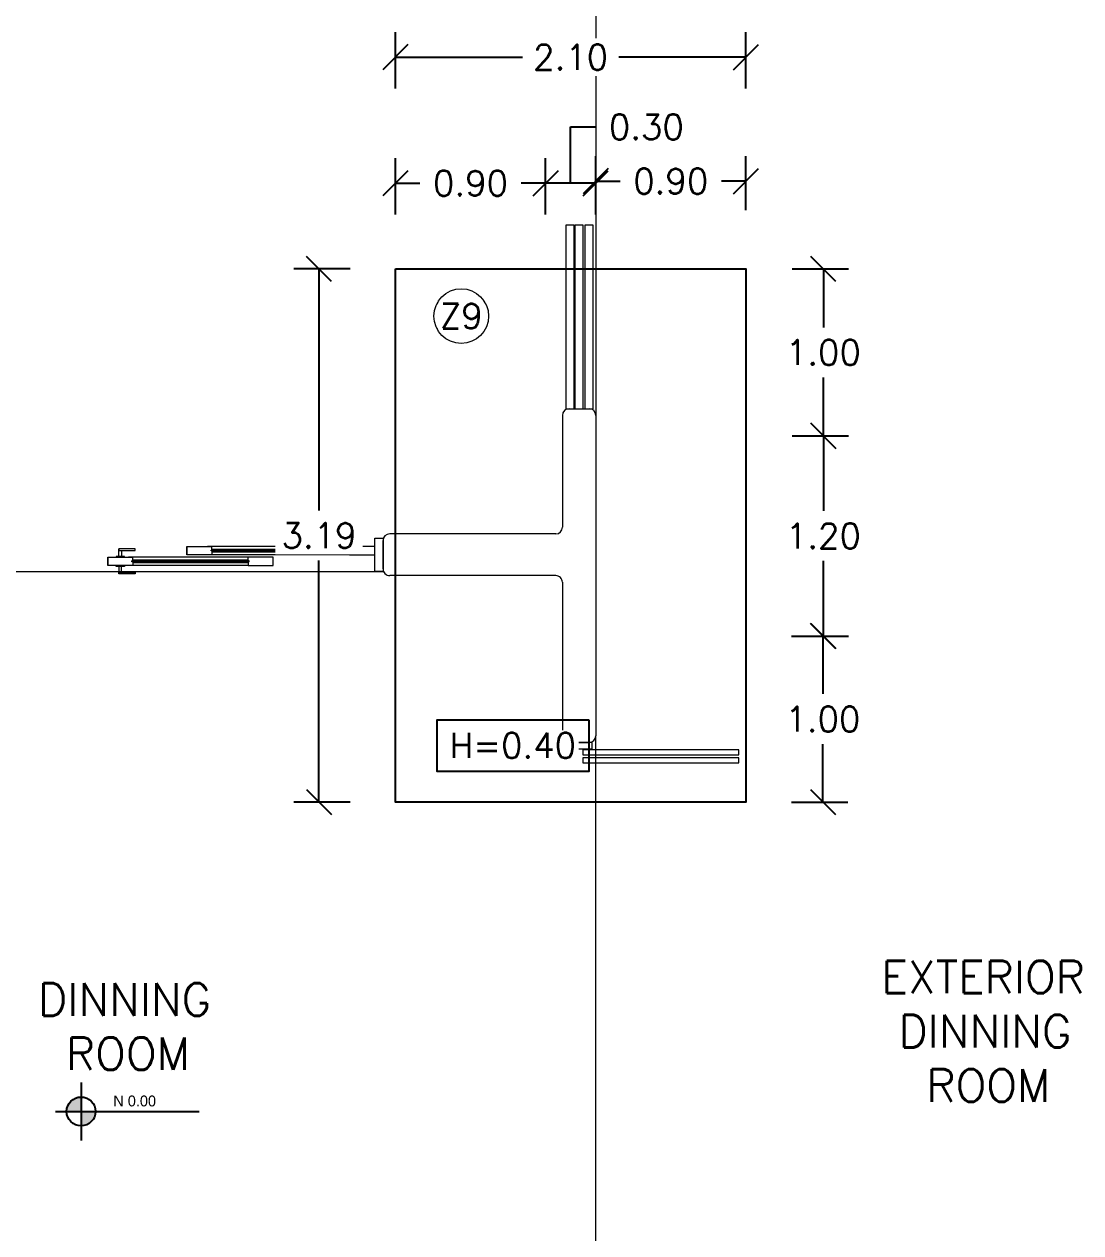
# Model space of a CAD drawing. Header units: metres. Extents: x -25 to 234, y -27 to 52.
# Drawn here: x 113.59 to 119.92, y 30.89 to 38.14 of the extents above; entities that cross this region are included whole.
import ezdxf

# ---------------------------------------------------------------- set-up
doc = ezdxf.new("R2010")
doc.units = ezdxf.units.M
doc.header["$LTSCALE"] = 0.1
doc.header["$MEASUREMENT"] = 0
doc.header["$PDMODE"] = 66
doc.linetypes.add('CONTINUA', pattern=[0])
for name, color, linetype, lineweight in [('0-S-GRID-IDEN', 1, 'Continuous', 9), ('A-DOOR', 251, 'Continuous', 5), ('A-WALL', 7, 'Continuous', 5), ('baños', 251, 'Continuous', 0), ('piscina', 131, 'Continuous', 0), ('piso', 253, 'Continuous', 0), ('SE-2', 251, 'Continuous', 9)]:
    doc.layers.add(name, color=color, linetype=linetype, lineweight=lineweight)
for name, color, linetype in [('001-DIMTEXTO', 4, 'Continuous'), ('DIMENSIONES', 7, 'Continuous'), ('DIMTEXTO', 4, 'Continuous'), ('TEXTOS', 4, 'Continuous'), ('ZAPATAS', 6, 'Continuous')]:
    doc.layers.add(name, color=color, linetype=linetype)
doc.styles.add('ESC100-2mm', font='arial.ttf', dxfattribs={"height": 0.15})
doc.styles.add('SMPLEX', font='simplex.shx')
doc.styles.get("Standard").update_dxf_attribs({"font": 'arial.ttf'})
doc.dimstyles.new('DIM-75', dxfattribs={"dimscale": 0.75, "dimtxt": 0.2, "dimasz": 0.2, "dimexe": 0.2, "dimexo": 0.2, "dimgap": 0.1, "dimtad": 0, "dimtih": 1, "dimtoh": 1, "dimzin": 0, "dimdsep": 46, "dimtxsty": 'SMPLEX', "dimblk1": 'OBLIQUE', "dimblk2": 'OBLIQUE', "dimsah": 1, "dimcen": 0.2, "dimclrd": 4, "dimclre": 4, "dimclrt": 4, "dimadec": 0, "dimazin": 0, "dimtfac": 1, "dimtmove": 1, "dimatfit": 3, "dimldrblk": 'OPEN30', "dimfxl": 0.25, "dimfxlon": 1, "dimtfill": 1, "dimtolj": 1, "dimtzin": 0, "dimarcsym": 0})

# ---------------------------------------------------------------- blocks, each defined once
blk = doc.blocks.new('A$C19a6c55b')
at = {"layer": 'A-DOOR'}
for points in [[(0, 3.5625), (0.1554, 3.5625), (0.1554, 3.6), (0, 3.6)], [(0.1005, 3.5251), (1.0357, 3.5251), (1.0357, 3.5554), (0.1005, 3.5554)], [(0.1005, 3.4774), (1.0357, 3.4774), (1.0357, 3.5077), (0.1005, 3.5077)], [(0.1005, 0.1226), (1.0357, 0.1226), (1.0357, 0.0923), (0.1005, 0.0923)], [(0.1005, 0.0749), (1.0357, 0.0749), (1.0357, 0.0446), (0.1005, 0.0446)], [(0, 0.0375), (0.1554, 0.0375), (0.1554, 0), (0, 0)]]:
    blk.add_lwpolyline(points, close=True, dxfattribs=at)
blk = doc.blocks.new('PL BASE 1N NASAS 09')
at = {"layer": 'TEXTOS', "transparency": 33554534}
h = blk.add_hatch(color=256, dxfattribs=at)
h.dxf.hatch_style = 1
h.paths.add_polyline_path([(-96.4656, -52.5743, 0.414214), (-96.5521, -52.6608), (-96.4656, -52.6608)])
h.paths.add_polyline_path([(-96.379, -52.6608), (-96.4656, -52.6608), (-96.4656, -52.7473, 0.414214)])
at = {"layer": 'A-DOOR'}
for p, q in [((-96.2386, -49.3344), (-96.2386, -49.2897)), ((-96.2386, -49.3344), (-96.2386, -49.2897)), ((-96.2236, -49.2993), (-96.2236, -49.3344)), ((-96.2236, -49.2993), (-96.2236, -49.3344)), ((-95.8311, -49.2748), (-95.8311, -49.3248)), ((-95.8311, -49.2748), (-95.6811, -49.2748)), ((-95.8311, -49.3248), (-95.8311, -49.2748)), ((-95.8311, -49.2748), (-95.8311, -49.3248)), ((-95.8311, -49.2748), (-95.6811, -49.2748)), ((-95.8311, -49.3248), (-95.8311, -49.2748)), ((-94.8561, -49.2748), (-95.7072, -49.2748)), ((-94.8561, -49.2748), (-95.7072, -49.2748)), ((-94.8511, -49.2973), (-95.6861, -49.2973)), ((-95.6861, -49.3023), (-95.6861, -49.2973)), ((-94.8511, -49.2973), (-95.6861, -49.2973)), ((-95.6861, -49.3023), (-95.6861, -49.2973)), ((-94.8511, -49.3023), (-95.6861, -49.3023)), ((-94.8511, -49.3023), (-95.6861, -49.3023)), ((-95.6811, -49.2973), (-95.6811, -49.2748)), ((-95.6811, -49.2973), (-95.6811, -49.2748)), ((-95.6761, -49.2925), (-95.6811, -49.2925)), ((-95.6761, -49.2925), (-95.6811, -49.2925)), ((-95.6811, -49.3023), (-95.6811, -49.3248)), ((-95.6811, -49.3023), (-95.6811, -49.3248)), ((-95.6761, -49.3071), (-95.6811, -49.3071)), ((-95.6761, -49.3071), (-95.6811, -49.3071)), ((-94.8611, -49.2925), (-95.6761, -49.2925)), ((-95.6761, -49.2925), (-95.6761, -49.2973)), ((-94.8611, -49.2925), (-95.6761, -49.2925)), ((-95.6761, -49.2925), (-95.6761, -49.2973)), ((-95.6761, -49.3071), (-95.6761, -49.3023)), ((-95.6761, -49.3071), (-95.6761, -49.3023)), ((-95.6761, -49.3071), (-94.8611, -49.3071)), ((-95.6761, -49.3071), (-94.8611, -49.3071)), ((-94.8611, -49.2925), (-94.8561, -49.2925)), ((-94.8611, -49.2925), (-94.8611, -49.2973)), ((-94.8611, -49.2925), (-94.8561, -49.2925)), ((-94.8611, -49.2925), (-94.8611, -49.2973)), ((-94.8611, -49.3071), (-94.8611, -49.3023)), ((-94.8611, -49.3071), (-94.8611, -49.3023)), ((-94.8611, -49.3071), (-94.8561, -49.3071)), ((-94.8611, -49.3071), (-94.8561, -49.3071)), ((-94.8561, -49.2973), (-94.8561, -49.2748)), ((-94.7061, -49.2748), (-94.8561, -49.2748)), ((-94.8561, -49.2973), (-94.8561, -49.2748)), ((-94.7061, -49.2748), (-94.8561, -49.2748)), ((-94.8561, -49.3023), (-94.8561, -49.3248)), ((-94.8561, -49.3023), (-94.8561, -49.3248)), ((-94.8511, -49.3023), (-94.8511, -49.2973)), ((-94.8511, -49.3023), (-94.8511, -49.2973)), ((-94.7061, -49.3248), (-94.7061, -49.2748)), ((-94.7061, -49.3248), (-94.7061, -49.2748)), ((-96.3061, -49.3394), (-96.3061, -49.3894)), ((-96.3061, -49.3394), (-96.1561, -49.3394)), ((-96.3061, -49.3894), (-96.3061, -49.3394)), ((-96.3061, -49.3394), (-96.3061, -49.3894)), ((-96.3061, -49.3394), (-96.1561, -49.3394)), ((-96.3061, -49.3894), (-96.3061, -49.3394)), ((-96.1561, -49.3894), (-96.3061, -49.3894)), ((-96.1561, -49.3894), (-96.3061, -49.3894)), ((-96.2386, -49.3944), (-96.2386, -49.4391)), ((-96.2386, -49.3944), (-96.2386, -49.4391)), ((-96.2236, -49.4295), (-96.2236, -49.3944)), ((-96.2236, -49.4295), (-96.2236, -49.3944)), ((-95.4637, -49.3394), (-96.1822, -49.3394)), ((-95.4637, -49.3394), (-96.1822, -49.3394)), ((-95.4637, -49.3894), (-96.1822, -49.3894)), ((-95.4637, -49.3894), (-96.1822, -49.3894)), ((-95.4587, -49.3619), (-96.1611, -49.3619)), ((-96.1611, -49.3669), (-96.1611, -49.3619)), ((-95.4587, -49.3619), (-96.1611, -49.3619)), ((-96.1611, -49.3669), (-96.1611, -49.3619)), ((-95.4587, -49.3669), (-96.1611, -49.3669)), ((-95.4587, -49.3669), (-96.1611, -49.3669)), ((-96.1561, -49.3619), (-96.1561, -49.3394)), ((-96.1561, -49.3619), (-96.1561, -49.3394)), ((-96.1511, -49.3571), (-96.1561, -49.3571)), ((-96.1511, -49.3571), (-96.1561, -49.3571)), ((-96.1561, -49.3669), (-96.1561, -49.3894)), ((-96.1561, -49.3669), (-96.1561, -49.3894)), ((-96.1511, -49.3717), (-96.1561, -49.3717)), ((-96.1511, -49.3717), (-96.1561, -49.3717)), ((-95.4687, -49.3571), (-96.1511, -49.3571)), ((-96.1511, -49.3571), (-96.1511, -49.3619)), ((-95.4687, -49.3571), (-96.1511, -49.3571)), ((-96.1511, -49.3571), (-96.1511, -49.3619)), ((-96.1511, -49.3717), (-96.1511, -49.3669)), ((-96.1511, -49.3717), (-96.1511, -49.3669)), ((-96.1511, -49.3717), (-95.4687, -49.3717)), ((-96.1511, -49.3717), (-95.4687, -49.3717)), ((-95.6811, -49.3248), (-95.8311, -49.3248)), ((-95.6811, -49.3248), (-95.8311, -49.3248)), ((-94.8561, -49.3248), (-95.7072, -49.3248)), ((-94.8561, -49.3248), (-95.7072, -49.3248)), ((-95.4687, -49.3571), (-95.4637, -49.3571)), ((-95.4687, -49.3571), (-95.4687, -49.3619)), ((-95.4687, -49.3571), (-95.4637, -49.3571)), ((-95.4687, -49.3571), (-95.4687, -49.3619)), ((-95.4687, -49.3717), (-95.4687, -49.3669)), ((-95.4687, -49.3717), (-95.4687, -49.3669)), ((-95.4687, -49.3717), (-95.4637, -49.3717)), ((-95.4687, -49.3717), (-95.4637, -49.3717)), ((-95.4637, -49.3619), (-95.4637, -49.3394)), ((-95.3137, -49.3394), (-95.4637, -49.3394)), ((-95.4637, -49.3619), (-95.4637, -49.3394)), ((-95.3137, -49.3394), (-95.4637, -49.3394)), ((-95.4637, -49.3669), (-95.4637, -49.3894)), ((-95.4637, -49.3669), (-95.4637, -49.3894)), ((-95.4637, -49.3894), (-95.3137, -49.3894)), ((-95.4637, -49.3894), (-95.3137, -49.3894)), ((-95.4587, -49.3669), (-95.4587, -49.3619)), ((-95.4587, -49.3669), (-95.4587, -49.3619)), ((-95.3137, -49.3894), (-95.3137, -49.3394)), ((-95.3137, -49.3894), (-95.3137, -49.3394)), ((-94.8561, -49.3248), (-94.7061, -49.3248)), ((-94.8561, -49.3248), (-94.7061, -49.3248))]:
    blk.add_line(p, q, dxfattribs=at)
for points in [[(-93.5608, -48.4497), (-93.5108, -48.4497), (-93.5108, -47.3497), (-93.5608, -47.3497)], [(-93.5058, -48.4497), (-93.4558, -48.4497), (-93.4558, -47.3497), (-93.5058, -47.3497)], [(-93.4477, -48.4497), (-93.3977, -48.4497), (-93.3977, -47.3497), (-93.4477, -47.3497)], [(-94.7061, -49.2248), (-94.6561, -49.2248), (-94.6561, -49.4248), (-94.7061, -49.4248)], [(-94.7061, -49.2248), (-94.6561, -49.2248), (-94.6561, -49.4248), (-94.7061, -49.4248)]]:
    blk.add_lwpolyline(points, close=True, dxfattribs=at)
at = {"layer": 'A-DOOR', "color": 7}
for points in [[(-96.2386, -49.2897), (-96.2386, -49.2993), (-96.1413, -49.2993), (-96.1413, -49.2897)], [(-96.2386, -49.2897), (-96.2386, -49.2993), (-96.1413, -49.2993), (-96.1413, -49.2897)], [(-96.2558, -49.3394), (-96.2063, -49.3394), (-96.2063, -49.3344), (-96.2558, -49.3344)], [(-96.2558, -49.3394), (-96.2063, -49.3394), (-96.2063, -49.3344), (-96.2558, -49.3344)], [(-96.2558, -49.3894), (-96.2063, -49.3894), (-96.2063, -49.3944), (-96.2558, -49.3944)], [(-96.2558, -49.3894), (-96.2063, -49.3894), (-96.2063, -49.3944), (-96.2558, -49.3944)], [(-96.2386, -49.4391), (-96.2386, -49.4295), (-96.1413, -49.4295), (-96.1413, -49.4391)], [(-96.2386, -49.4391), (-96.2386, -49.4295), (-96.1413, -49.4295), (-96.1413, -49.4391)]]:
    blk.add_lwpolyline(points, close=True, dxfattribs=at)
at = {"layer": 'A-WALL', "transparency": 33554684}
for p, q in [((-93.5411, -48.4497), (-93.4211, -48.4497)), ((-93.5111, -48.4497), (-93.4511, -48.4497))]:
    blk.add_line(p, q, dxfattribs=at)
at = {"layer": 'A-WALL'}
for p, q in [((-93.5811, -48.4897), (-93.5811, -49.1597)), ((-93.3811, -48.4897), (-93.3811, -49.1997)), ((-94.6561, -49.4098), (-94.6561, -49.2398)), ((-93.6211, -49.1997), (-94.6161, -49.1998)), ((-93.3811, -49.1997), (-93.3811, -50.4098)), ((-93.6211, -49.4497), (-94.6161, -49.4498)), ((-93.5811, -49.4897), (-93.5811, -50.4098)), ((-93.5411, -50.4498), (-93.4211, -50.4498))]:
    blk.add_line(p, q, dxfattribs=at)
for centre, start, end in [((-93.5411, -48.4897), 90, 180), ((-93.4211, -48.4897), 0, 90), ((-93.6211, -49.1597), 270.00476, 0), ((-94.6161, -49.2398), 90.00476, 180), ((-94.6161, -49.4098), 180, 270.00476), ((-93.6211, -49.4897), 360, 90.00476), ((-93.5411, -50.4098), 180, 270), ((-93.4211, -50.4098), 270, 0)]:
    blk.add_arc(centre, 0.04, start, end, dxfattribs=at)
at = {"layer": 'piscina', "const_width": 0.004}
for points in [[(-94.8511, -49.2998), (-95.6861, -49.2998)], [(-94.8511, -49.2998), (-95.6861, -49.2998)], [(-95.4587, -49.3644), (-96.1611, -49.3644)], [(-95.4587, -49.3644), (-96.1611, -49.3644)]]:
    blk.add_lwpolyline(points, dxfattribs=at)
at = {"layer": 'piso'}
for p, q in [((-93.3811, -42.0097), (-93.3811, -48.4897)), ((-98.6561, -49.4248), (-94.6561, -49.4248)), ((-98.6561, -49.4248), (-94.6561, -49.4248))]:
    blk.add_line(p, q, dxfattribs=at)
at = {"layer": 'piso', "transparency": 33554687}
blk.add_line((-93.3815, -54.0898), (-93.3811, -50.4098), dxfattribs=at)
at = {"layer": 'TEXTOS'}
for p, q in [((-96.4656, -52.4868), (-96.4656, -52.8348)), ((-96.6194, -52.6608), (-95.7585, -52.6608))]:
    blk.add_line(p, q, dxfattribs=at)
blk.add_circle((-96.4656, -52.6608), 0.0865, dxfattribs=at)
at = {"layer": 'SE-2'}
blk.add_blockref('A$C19a6c55b', (-93.5588, -54.0498), dxfattribs=at)
at = {"layer": 'TEXTOS', "char_height": 0.195, "width": 3.404877, "attachment_point": 7}
for s, insert in [('\\pi1.05708;{\\Fromans|c0;EXTERIOR\\P\\pi1.15922;DINNING \\P\\pi1.32637;ROOM}', (-92.7265, -52.6024)), ('\\pi1.15922;{\\Fromans|c0;DINNING \\P\\pi1.32637;ROOM}', (-97.8831, -52.412))]:
    blk.add_mtext(s, dxfattribs=dict(at, insert=insert))
at = {"layer": 'TEXTOS', "insert": (-96.2726, -52.5654), "char_height": 0.065, "attachment_point": 1, "style": 'ESC100-2mm'}
blk.add_mtext_dynamic_manual_height_columns('{\\Ftxt|c0;N 0.00}', width=2.216942, gutter_width=0.5, heights=[0], dxfattribs=at)
blk = doc.blocks.new('_Oblique')
at = {"color": 0, "linetype": 'ByBlock', "lineweight": -2}
blk.add_line((-0.5, -0.5), (0.5, 0.5), dxfattribs=at)
blk = doc.blocks.new('*D1038')
at = {"layer": 'Defpoints', "color": 0, "linetype": 'CONTINUA', "transparency": 16777216}
for p in [(120.3409, -14.3704), (120.7991, -14.3704), (120.7991, -17.565)]:
    blk.add_point(p, dxfattribs=at)
at = {"layer": 'DIMENSIONES', "color": 4, "linetype": 'CONTINUA', "lineweight": -2, "transparency": 16777216}
for p, q in [((120.5284, -14.3704), (120.1909, -14.3704)), ((120.3409, -14.3704), (120.3409, -15.8177)), ((120.3409, -17.565), (120.3409, -16.1177)), ((120.5284, -17.565), (120.1909, -17.565))]:
    blk.add_line(p, q, dxfattribs=at)
at = {"layer": 'DIMENSIONES', "color": 4, "linetype": 'CONTINUA', "lineweight": -2, "transparency": 16777216, "xscale": 0.15, "yscale": 0.15, "zscale": 0.15}
for p, rotation in [((120.3409, -14.3704), 90), ((120.3409, -17.565), 270)]:
    blk.add_blockref('_Oblique', p, dxfattribs=dict(at, rotation=rotation))
at = {"layer": 'DIMENSIONES', "color": 4, "linetype": 'CONTINUA', "transparency": 16777216, "insert": (120.3409, -15.9677), "char_height": 0.15, "attachment_point": 5, "style": 'SMPLEX', "bg_fill": 3, "box_fill_scale": 1.25, "bg_fill_color": 256, "bg_fill_true_color": 13158600, "bg_fill_transparency": 0}
blk.add_mtext('\\A1;3.19', dxfattribs=at)
blk = doc.blocks.new('_Open30')
at = {"layer": 'DIMTEXTO', "color": 0, "lineweight": -2}
for p, q in [((-1, 0.268), (0, 0)), ((0, 0), (-1, -0.268)), ((0, 0), (-1, 0))]:
    blk.add_line(p, q, dxfattribs=at)
blk = doc.blocks.new('*D1039')
at = {"layer": 'Defpoints', "color": 0, "linetype": 'CONTINUA', "transparency": 16777216}
for p in [(122.8991, -13.1014), (120.7991, -13.8644), (122.8991, -13.8644)]:
    blk.add_point(p, dxfattribs=at)
at = {"layer": 'DIMENSIONES', "color": 4, "linetype": 'CONTINUA', "lineweight": -2, "transparency": 16777216}
for p, q in [((120.7991, -13.2889), (120.7991, -12.9514)), ((122.8991, -13.2889), (122.8991, -12.9514)), ((120.7991, -13.1014), (121.5598, -13.1014)), ((122.8991, -13.1014), (122.1384, -13.1014))]:
    blk.add_line(p, q, dxfattribs=at)
at = {"layer": 'DIMENSIONES', "color": 4, "linetype": 'CONTINUA', "lineweight": -2, "transparency": 16777216, "xscale": 0.15, "yscale": 0.15, "zscale": 0.15, "rotation": 180}
blk.add_blockref('_Oblique', (120.7991, -13.1014), dxfattribs=at)
at = {"layer": 'DIMENSIONES', "color": 4, "linetype": 'CONTINUA', "lineweight": -2, "transparency": 16777216, "xscale": 0.15, "yscale": 0.15, "zscale": 0.15}
blk.add_blockref('_Oblique', (122.8991, -13.1014), dxfattribs=at)
at = {"layer": 'DIMENSIONES', "color": 4, "linetype": 'CONTINUA', "transparency": 16777216, "insert": (121.8491, -13.1014), "char_height": 0.15, "attachment_point": 5, "style": 'SMPLEX', "bg_fill": 3, "box_fill_scale": 1.25, "bg_fill_color": 256, "bg_fill_true_color": 13158600, "bg_fill_transparency": 0}
blk.add_mtext('\\A1;2.10', dxfattribs=at)
blk = doc.blocks.new('*D1058')
at = {"layer": 'Defpoints', "color": 0, "linetype": 'CONTINUA', "transparency": 16777216}
for p in [(121.9991, -15.3704), (123.3637, -15.3704), (121.9991, -16.57)]:
    blk.add_point(p, dxfattribs=at)
at = {"layer": 'DIMENSIONES', "color": 4, "linetype": 'CONTINUA', "lineweight": -2, "transparency": 16777216}
for p, q in [((123.1762, -15.3704), (123.5137, -15.3704)), ((123.3637, -15.3704), (123.3637, -15.8202)), ((123.3637, -16.57), (123.3637, -16.1202)), ((123.1762, -16.57), (123.5137, -16.57))]:
    blk.add_line(p, q, dxfattribs=at)
at = {"layer": 'DIMENSIONES', "color": 4, "linetype": 'CONTINUA', "lineweight": -2, "transparency": 16777216, "xscale": 0.15, "yscale": 0.15, "zscale": 0.15}
for p, rotation in [((123.3637, -15.3704), 90), ((123.3637, -16.57), 270)]:
    blk.add_blockref('_Oblique', p, dxfattribs=dict(at, rotation=rotation))
at = {"layer": 'DIMENSIONES', "color": 4, "linetype": 'CONTINUA', "transparency": 16777216, "insert": (123.3637, -15.9702), "char_height": 0.15, "attachment_point": 5, "style": 'SMPLEX', "bg_fill": 3, "box_fill_scale": 1.25, "bg_fill_color": 256, "bg_fill_true_color": 13158600, "bg_fill_transparency": 0}
blk.add_mtext('\\A1;1.20', dxfattribs=at)
blk = doc.blocks.new('*D1061')
at = {"layer": 'Defpoints', "color": 0, "linetype": 'CONTINUA', "transparency": 16777216}
for p in [(122.0241, -14.3704), (123.3637, -14.3704), (121.9991, -15.3704)]:
    blk.add_point(p, dxfattribs=at)
at = {"layer": 'DIMENSIONES', "color": 4, "linetype": 'CONTINUA', "lineweight": -2, "transparency": 16777216}
for p, q in [((123.1762, -14.3704), (123.5137, -14.3704)), ((123.3637, -14.3704), (123.3637, -14.7204)), ((123.3637, -15.3704), (123.3637, -15.0204)), ((123.1762, -15.3704), (123.5137, -15.3704))]:
    blk.add_line(p, q, dxfattribs=at)
at = {"layer": 'DIMENSIONES', "color": 4, "linetype": 'CONTINUA', "lineweight": -2, "transparency": 16777216, "xscale": 0.15, "yscale": 0.15, "zscale": 0.15}
for p, rotation in [((123.3637, -14.3704), 90), ((123.3637, -15.3704), 270)]:
    blk.add_blockref('_Oblique', p, dxfattribs=dict(at, rotation=rotation))
at = {"layer": 'DIMENSIONES', "color": 4, "linetype": 'CONTINUA', "transparency": 16777216, "insert": (123.3637, -14.8704), "char_height": 0.15, "attachment_point": 5, "style": 'SMPLEX', "bg_fill": 3, "box_fill_scale": 1.25, "bg_fill_color": 256, "bg_fill_true_color": 13158600, "bg_fill_transparency": 0}
blk.add_mtext('\\A1;1.00', dxfattribs=at)
blk = doc.blocks.new('*D1062')
at = {"layer": 'Defpoints', "color": 0, "linetype": 'CONTINUA', "transparency": 16777216}
for p in [(121.9991, -16.57), (121.9771, -17.565), (123.3606, -17.565)]:
    blk.add_point(p, dxfattribs=at)
at = {"layer": 'DIMENSIONES', "color": 4, "linetype": 'CONTINUA', "lineweight": -2, "transparency": 16777216}
for p, q in [((123.1731, -16.57), (123.5106, -16.57)), ((123.3606, -16.57), (123.3606, -16.9175)), ((123.3606, -17.565), (123.3606, -17.2175)), ((123.1731, -17.565), (123.5106, -17.565))]:
    blk.add_line(p, q, dxfattribs=at)
at = {"layer": 'DIMENSIONES', "color": 4, "linetype": 'CONTINUA', "lineweight": -2, "transparency": 16777216, "xscale": 0.15, "yscale": 0.15, "zscale": 0.15}
for p, rotation in [((123.3606, -16.57), 90), ((123.3606, -17.565), 270)]:
    blk.add_blockref('_Oblique', p, dxfattribs=dict(at, rotation=rotation))
at = {"layer": 'DIMENSIONES', "color": 4, "linetype": 'CONTINUA', "transparency": 16777216, "insert": (123.3606, -17.0675), "char_height": 0.15, "attachment_point": 5, "style": 'SMPLEX', "bg_fill": 3, "box_fill_scale": 1.25, "bg_fill_color": 256, "bg_fill_true_color": 13158600, "bg_fill_transparency": 0}
blk.add_mtext('\\A1;1.00', dxfattribs=at)
blk = doc.blocks.new('*D1063')
at = {"layer": 'Defpoints', "color": 0, "linetype": 'CONTINUA', "transparency": 16777216}
for p in [(122.8991, -13.8445), (122.8991, -14.168), (121.9991, -14.3704)]:
    blk.add_point(p, dxfattribs=at)
at = {"layer": 'DIMENSIONES', "color": 4, "linetype": 'CONTINUA', "lineweight": -2, "transparency": 16777216}
for p, q in [((121.9991, -14.032), (121.9991, -13.6945)), ((122.8991, -14.018), (122.8991, -13.6945)), ((121.9991, -13.8445), (122.1455, -13.8445)), ((122.8991, -13.8445), (122.7527, -13.8445))]:
    blk.add_line(p, q, dxfattribs=at)
at = {"layer": 'DIMENSIONES', "color": 4, "linetype": 'CONTINUA', "lineweight": -2, "transparency": 16777216, "xscale": 0.15, "yscale": 0.15, "zscale": 0.15, "rotation": 180}
blk.add_blockref('_Oblique', (121.9991, -13.8445), dxfattribs=at)
at = {"layer": 'DIMENSIONES', "color": 4, "linetype": 'CONTINUA', "lineweight": -2, "transparency": 16777216, "xscale": 0.15, "yscale": 0.15, "zscale": 0.15}
blk.add_blockref('_Oblique', (122.8991, -13.8445), dxfattribs=at)
at = {"layer": 'DIMENSIONES', "color": 4, "linetype": 'CONTINUA', "transparency": 16777216, "insert": (122.4491, -13.8445), "char_height": 0.15, "attachment_point": 5, "style": 'SMPLEX', "bg_fill": 3, "box_fill_scale": 1.25, "bg_fill_color": 256, "bg_fill_true_color": 13158600, "bg_fill_transparency": 0}
blk.add_mtext('\\A1;0.90', dxfattribs=at)
blk = doc.blocks.new('*D1064')
at = {"layer": 'Defpoints', "color": 0, "linetype": 'CONTINUA', "transparency": 16777216}
for p in [(121.6991, -13.857), (121.6991, -14.3704), (121.9991, -14.3704)]:
    blk.add_point(p, dxfattribs=at)
at = {"layer": 'DIMENSIONES', "color": 4, "linetype": 'CONTINUA', "lineweight": -2, "transparency": 16777216}
for p, q in [((121.8491, -13.857), (121.8491, -13.5195)), ((121.8491, -13.5195), (121.9991, -13.5195)), ((121.6991, -14.0445), (121.6991, -13.707)), ((121.9991, -14.0445), (121.9991, -13.707)), ((121.9991, -13.857), (121.6991, -13.857))]:
    blk.add_line(p, q, dxfattribs=at)
at = {"layer": 'DIMENSIONES', "color": 4, "linetype": 'CONTINUA', "lineweight": -2, "transparency": 16777216, "xscale": 0.15, "yscale": 0.15, "zscale": 0.15, "rotation": 180}
blk.add_blockref('_Oblique', (121.6991, -13.857), dxfattribs=at)
at = {"layer": 'DIMENSIONES', "color": 4, "linetype": 'CONTINUA', "lineweight": -2, "transparency": 16777216, "xscale": 0.15, "yscale": 0.15, "zscale": 0.15}
blk.add_blockref('_Oblique', (121.9991, -13.857), dxfattribs=at)
at = {"layer": 'DIMENSIONES', "color": 4, "linetype": 'CONTINUA', "transparency": 16777216, "insert": (122.3027, -13.5195), "char_height": 0.15, "attachment_point": 5, "style": 'SMPLEX', "bg_fill": 3, "box_fill_scale": 1.25, "bg_fill_color": 256, "bg_fill_true_color": 13158600, "bg_fill_transparency": 0}
blk.add_mtext('\\A1;0.30', dxfattribs=at)
blk = doc.blocks.new('*D1234')
at = {"layer": 'Defpoints', "color": 0, "linetype": 'CONTINUA', "transparency": 16777216}
for p in [(120.7991, -13.857), (120.7991, -14.3704), (121.6991, -14.3704)]:
    blk.add_point(p, dxfattribs=at)
at = {"layer": 'DIMTEXTO', "color": 4, "linetype": 'CONTINUA', "lineweight": -2, "transparency": 16777216}
for p, q in [((120.7991, -14.0445), (120.7991, -13.707)), ((121.6991, -14.0445), (121.6991, -13.707)), ((120.7991, -13.857), (120.9455, -13.857)), ((121.6991, -13.857), (121.5527, -13.857))]:
    blk.add_line(p, q, dxfattribs=at)
at = {"layer": 'DIMTEXTO', "color": 4, "linetype": 'CONTINUA', "lineweight": -2, "transparency": 16777216, "xscale": 0.15, "yscale": 0.15, "zscale": 0.15, "rotation": 180}
blk.add_blockref('_Oblique', (120.7991, -13.857), dxfattribs=at)
at = {"layer": 'DIMTEXTO', "color": 4, "linetype": 'CONTINUA', "lineweight": -2, "transparency": 16777216, "xscale": 0.15, "yscale": 0.15, "zscale": 0.15}
blk.add_blockref('_Oblique', (121.6991, -13.857), dxfattribs=at)
at = {"layer": 'DIMTEXTO', "color": 4, "linetype": 'CONTINUA', "transparency": 16777216, "insert": (121.2491, -13.857), "char_height": 0.15, "attachment_point": 5, "style": 'SMPLEX', "bg_fill": 3, "box_fill_scale": 1.25, "bg_fill_color": 256, "bg_fill_true_color": 13158600, "bg_fill_transparency": 0}
blk.add_mtext('\\A1;0.90', dxfattribs=at)
blk = doc.blocks.new('A$Cac76d8b6')
at = {"layer": 'ZAPATAS', "lineweight": 25}
blk.add_lwpolyline([(31.334, 12.5676), (33.434, 12.5676), (33.434, 9.3731), (31.334, 9.3731)], close=True, dxfattribs=at)
at = {"layer": 'DIMENSIONES', "linetype": 'CONTINUA'}
dim = blk.add_linear_dim(base=(33.434, 13.8366), p1=(31.334, 13.0737), p2=(33.434, 13.0737), dimstyle='DIM-75', dxfattribs=at)
dim.commit()
dim.dimension.update_dxf_attribs({"geometry": '*D1039', "text_midpoint": (32.384, 13.8366), "insert": (-89.4651, 26.938)})
at = {"layer": 'DIMTEXTO', "color": 4, "insert": (31.7286, 12.2854), "char_height": 0.15, "attachment_point": 5, "rotation": 0, "style": 'SMPLEX', "bg_fill": 3, "box_fill_scale": 1.1, "bg_fill_color": 256, "bg_fill_true_color": 13158600, "bg_fill_transparency": 0}
blk.add_mtext('\\A1;Z9', dxfattribs=at)
at = {"layer": 'DIMENSIONES', "linetype": 'CONTINUA'}
for base, p1, p2, picture, middle in [((30.8758, 12.5676), (31.334, 9.3731), (31.334, 12.5676), '*D1038', (30.8758, 10.9704)), ((33.8986, 11.5676), (32.534, 10.3681), (32.534, 11.5676), '*D1058', (33.8986, 10.9679))]:
    dim = blk.add_linear_dim(base=base, p1=p1, p2=p2, angle=90, dimstyle='DIM-75', dxfattribs=at)
    dim.commit()
    dim.dimension.update_dxf_attribs({"geometry": picture, "text_midpoint": middle, "insert": (-89.4651, 26.938)})
at = {"layer": '0-S-GRID-IDEN'}
blk.add_circle((31.7286, 12.2854), 0.164, dxfattribs=at)
at = {"layer": 'DIMENSIONES', "linetype": 'CONTINUA'}
for base, p1, p2, picture, middle, set_off in [((33.8986, 12.5676), (32.534, 11.5676), (32.559, 12.5676), '*D1061', (33.8986, 12.0676), (-89.4651, 26.938)), ((33.8955716714, 9.3730922052), (32.5340051821, 10.3680922052), (32.5120539626, 9.3730922052), '*D1062', (33.8955716714, 9.8705922052), (-89.4650763662, 26.9380438588))]:
    dim = blk.add_linear_dim(base=base, p1=p1, p2=p2, angle=90, dimstyle='DIM-75', dxfattribs=at)
    dim.commit()
    dim.dimension.update_dxf_attribs({"geometry": picture, "text_midpoint": middle, "insert": set_off})
at = {"layer": 'DIMTEXTO', "color": 4}
blk.add_lwpolyline([(32.4945, 9.8633), (31.5821, 9.8633), (31.5821, 9.5577), (32.4945, 9.5577)], close=True, dxfattribs=at)
at = {"layer": 'DIMENSIONES', "linetype": 'CONTINUA'}
dim = blk.add_linear_dim(base=(33.434, 13.0935), p1=(32.534, 12.5676), p2=(33.434, 12.77), dimstyle='DIM-75', dxfattribs=at)
dim.commit()
dim.dimension.update_dxf_attribs({"geometry": '*D1063', "text_midpoint": (32.984, 13.0935), "insert": (-89.4651, 26.938)})
at = {"layer": 'DIMTEXTO', "color": 4, "insert": (32.0377, 9.7123), "char_height": 0.15, "attachment_point": 5, "rotation": 0, "style": 'SMPLEX', "bg_fill": 3, "box_fill_scale": 1.1, "bg_fill_color": 256, "bg_fill_true_color": 13158600, "bg_fill_transparency": 0}
blk.add_mtext('\\A1;H=0.40', dxfattribs=at)
at = {"layer": 'DIMENSIONES', "linetype": 'CONTINUA'}
dim = blk.add_linear_dim(base=(32.234, 13.0811), p1=(32.534, 12.5676), p2=(32.234, 12.5676), dimstyle='DIM-75', dxfattribs=at)
dim.commit()
dim.dimension.update_dxf_attribs({"geometry": '*D1064', "text_midpoint": (32.609, 13.4186), "insert": (-89.4651, 26.938)})
at = {"layer": 'DIMTEXTO', "linetype": 'CONTINUA'}
dim = blk.add_linear_dim(base=(31.334, 13.0811), p1=(32.234, 12.5676), p2=(31.334, 12.5676), dimstyle='DIM-75', dxfattribs=at)
dim.commit()
dim.dimension.update_dxf_attribs({"geometry": '*D1234', "text_midpoint": (31.784, 13.0811), "insert": (-89.4651, 26.938)})

msp = doc.modelspace()

# ---------------------------------------------------------------- block references
at = {"layer": 'baños'}
msp.add_blockref('PL BASE 1N NASAS 09', (210.3991, 84.2818), dxfattribs=at)

# ---------------------------------------------------------------- next in the draw order: block references
at = {"layer": '001-DIMTEXTO', "linetype": 'CONTINUA'}
msp.add_blockref('A$Cac76d8b6', (84.4834, 24.102), dxfattribs=at)

doc.saveas('drawing.dxf')
